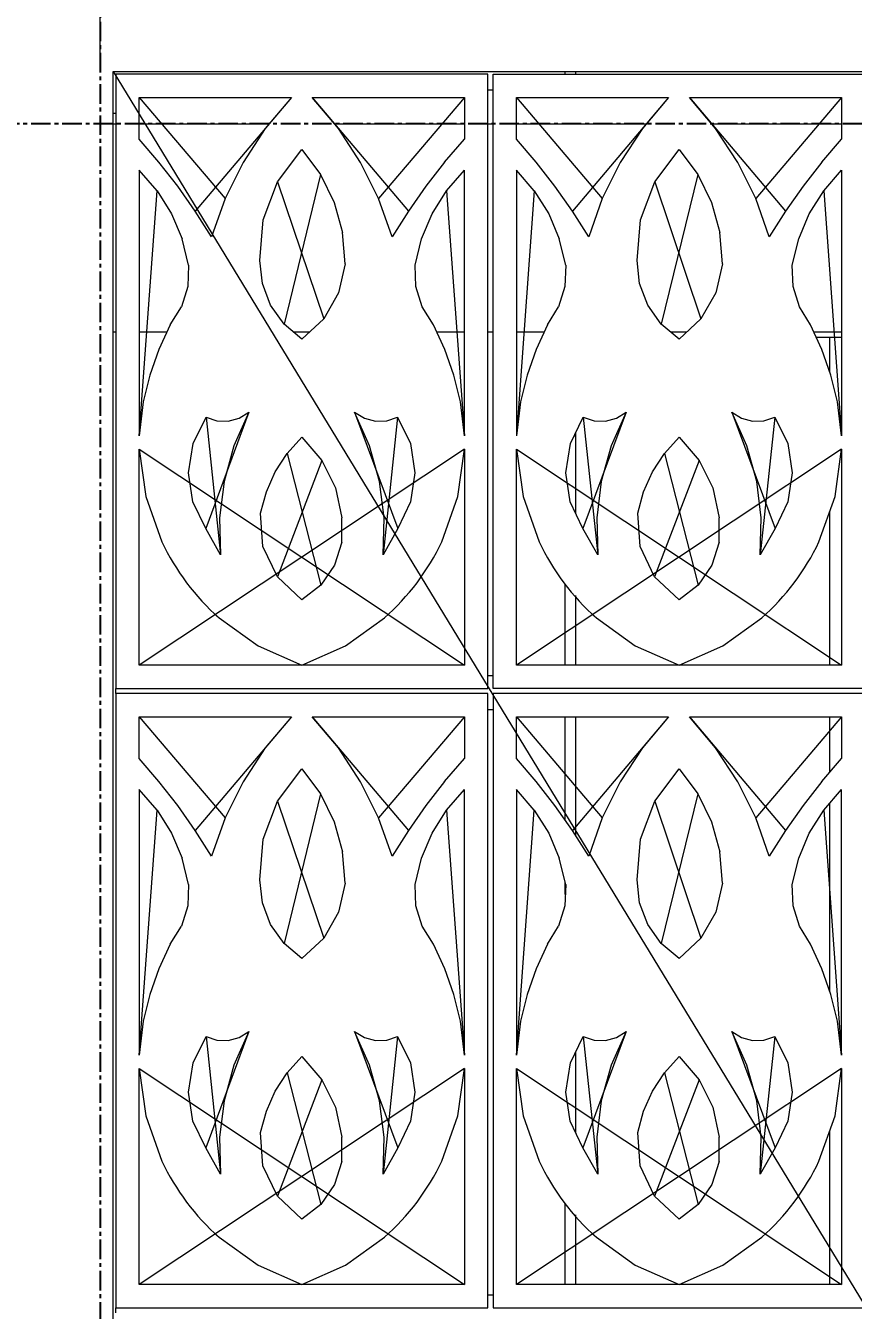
# Model space of a CAD drawing. Header units: millimetres. Extents: x -153298 to 620751, y -313239 to 250031.
# Drawn here: x 43490 to 45080, y -114285 to -111817 of the extents above; entities that cross this region are included whole.
import ezdxf

# ---------------------------------------------------------------- set-up
doc = ezdxf.new("R2010")
doc.units = ezdxf.units.MM
doc.linetypes.add('CENTER', pattern=[2, 1.25, -0.25, 0.25, -0.25])
doc.linetypes.add('XKITLINE00', pattern=[0])
doc.layers.add('000 - EXISTING_BUILDING_MAIN_COLOR_251', color=7, linetype='Continuous')
doc.layers.add('000 - EXISTING_BUILDING_MAIN_COLOR_3', color=7, linetype='Continuous')
doc.layers.add('Part', color=7, linetype='Continuous', lineweight=0)
doc.layers.add('Z-DIMENSIONS', color=7, linetype='Continuous', lineweight=0)
doc.styles.add('ISOCPEUR', font='isocpeur.ttf')

# ---------------------------------------------------------------- blocks, each defined once
blk = doc.blocks.new('*A12951260')
at = {"layer": 'Part', "color": 7, "linetype": 'XKITLINE00', "lineweight": 0}
blk.add_line((407.544596, 35.222545), (407.569912, 35.222545), dxfattribs=at)
blk = doc.blocks.new('*A12961261')
at = {"layer": 'Part', "color": 7, "linetype": 'XKITLINE00', "lineweight": 0}
for p, q in [((395.569912, 40.182545), (395.569912, 48.874589)), ((407.409912, 42.422545), (407.409912, 48.874589)), ((407.409912, 40.782517), (407.409912, 40.822545)), ((395.569912, 40.182545), (398.857909, 40.182545)), ((400.457909, 40.182545), (400.497911, 40.182545))]:
    blk.add_line(p, q, dxfattribs=at)
blk = doc.blocks.new('*A12971262')
at = {"layer": 'Part', "color": 7, "linetype": 'XKITLINE00', "lineweight": 0}
for p, q in [((407.409912, 31.698387), (407.409912, 32.94092)), ((407.409912, 29.31313), (407.409912, 30.902739)), ((407.409912, 28.171642), (407.409912, 28.353069)), ((407.409912, 22.178387), (407.409912, 23.42092))]:
    blk.add_line(p, q, dxfattribs=at)
blk = doc.blocks.new('*A13031266')
at = {"layer": 'Part', "color": 7, "linetype": 'XKITLINE00', "lineweight": 0}
for p, q in [((400.457909, 40.022545), (400.497911, 40.022545)), ((400.457909, 36.822545), (400.497911, 36.822545)), ((400.857919, 36.822545), (401.285021, 36.822545)), ((403.226429, 36.822545), (403.477479, 36.822545)), ((405.430793, 36.822545), (405.857895, 36.822545)), ((406.217911, 36.822545), (406.297911, 36.822545)), ((406.657919, 36.822545), (407.085021, 36.822545)), ((409.026429, 36.822545), (409.277479, 36.822545)), ((411.230793, 36.822545), (411.657895, 36.822545))]:
    blk.add_line(p, q, dxfattribs=at)
blk = doc.blocks.new('*A17691722')
at = {"layer": '000 - EXISTING_BUILDING_MAIN_COLOR_3', "color": 7, "linetype": 'XKITLINE00', "lineweight": 0}
for p, q in [((400.457909, 40.822545), (423.657912, 2.742546)), ((400.457909, 2.742546), (400.457909, 40.822545)), ((400.457909, 40.822545), (423.657912, 40.822545))]:
    blk.add_line(p, q, dxfattribs=at)
blk = doc.blocks.new('*A17711724')
at = {"layer": 'Part', "color": 7, "linetype": 'XKITLINE00', "lineweight": 0}
for p, q in [((406.217911, 22.018517), (406.297911, 22.018517)), ((400.497911, 21.742517), (400.497911, 21.822517))]:
    blk.add_line(p, q, dxfattribs=at)
blk = doc.blocks.new('*A17721725')
at = {"layer": 'Part', "color": 7, "linetype": 'XKITLINE00', "lineweight": 0}
for p, q in [((406.217911, 31.538517), (406.297911, 31.538517)), ((400.497911, 31.262517), (400.497911, 31.342517)), ((406.217911, 31.018517), (406.297911, 31.018517))]:
    blk.add_line(p, q, dxfattribs=at)
blk = doc.blocks.new('*A17731726')
at = {"layer": 'Part', "color": 7, "linetype": 'XKITLINE00', "lineweight": 0}
for p, q in [((406.217911, 40.542517), (406.297911, 40.542517)), ((400.857919, 40.022517), (402.858658, 40.022517)), ((403.857156, 40.022517), (405.857895, 40.022517)), ((406.217911, 40.022517), (406.297911, 40.022517)), ((406.657919, 40.022517), (408.658658, 40.022517)), ((409.657156, 40.022517), (411.657895, 40.022517))]:
    blk.add_line(p, q, dxfattribs=at)
blk = doc.blocks.new('*A18151764')
at = {"layer": 'Part', "color": 7, "linetype": 'XKITLINE00', "lineweight": 0}
for p, q in [((407.569912, 34.032392), (407.569912, 35.274208)), ((407.569912, 31.698387), (407.569912, 32.768054)), ((407.569912, 29.078253), (407.569912, 30.902785)), ((407.569912, 24.512392), (407.569912, 25.754208)), ((407.569912, 22.178387), (407.569912, 23.248054))]:
    blk.add_line(p, q, dxfattribs=at)
blk = doc.blocks.new('*A18281777')
at = {"layer": 'Part', "color": 7, "linetype": 'XKITLINE00', "lineweight": 0}
blk.add_line((400.457909, 40.022545), (400.497888, 40.022545), dxfattribs=at)
blk = doc.blocks.new('*A18301779')
at = {"layer": '000 - EXISTING_BUILDING_MAIN_COLOR_251', "color": 7, "linetype": 'XKITLINE00', "lineweight": 0}
for p, q in [((406.217911, 40.782517), (400.497911, 40.782517)), ((400.497911, 40.782517), (400.497911, 31.342517)), ((406.217911, 31.342517), (406.217911, 40.782517)), ((406.297911, 31.342517), (406.297911, 40.782517)), ((406.297911, 40.782517), (412.017911, 40.782517)), ((400.857919, 40.422523), (403.197671, 40.423195)), ((400.857919, 40.422523), (402.177312, 38.870619)), ((400.857919, 39.785377), (400.857919, 40.422523)), ((403.197671, 40.423195), (401.718825, 38.678561)), ((403.197671, 40.423195), (402.795711, 39.94812)), ((403.518143, 40.423195), (404.996989, 38.678561)), ((403.920103, 39.94812), (403.518143, 40.423195)), ((403.518143, 40.423195), (405.857895, 40.422523)), ((405.857895, 40.422523), (404.538502, 38.870619)), ((405.857895, 40.422523), (405.857895, 39.785377)), ((406.657919, 40.422523), (408.997671, 40.423195)), ((406.657919, 40.422523), (407.977312, 38.870619)), ((406.657919, 39.785377), (406.657919, 40.422523)), ((408.997671, 40.423195), (407.518825, 38.678561)), ((408.997671, 40.423195), (408.595711, 39.94812)), ((409.318143, 40.423195), (410.796989, 38.678561)), ((409.720103, 39.94812), (409.318143, 40.423195)), ((409.318143, 40.423195), (411.657895, 40.422523)), ((411.657895, 40.422523), (410.338502, 38.870619)), ((411.657895, 40.422523), (411.657895, 39.785377)), ((402.795711, 39.94812), (402.453931, 39.428068)), ((404.261883, 39.428068), (403.920103, 39.94812)), ((408.595711, 39.94812), (408.253931, 39.428068)), ((410.061883, 39.428068), (409.720103, 39.94812)), ((401.162219, 39.43014), (400.857919, 39.785377)), ((405.553595, 39.43014), (405.857895, 39.785377)), ((406.962219, 39.43014), (406.657919, 39.785377)), ((411.353595, 39.43014), (411.657895, 39.785377)), ((402.984028, 39.126175), (403.357895, 39.625694)), ((403.357895, 39.625694), (403.644908, 39.241065)), ((408.784028, 39.126175), (409.157895, 39.625694)), ((409.157895, 39.625694), (409.444908, 39.241065)), ((400.857919, 39.306434), (400.857919, 35.226434)), ((401.132936, 38.992518), (400.857919, 39.306434)), ((401.449402, 39.060927), (401.162219, 39.43014)), ((402.453931, 39.428068), (402.177312, 38.870619)), ((404.538502, 38.870619), (404.261883, 39.428068)), ((405.553595, 39.43014), (405.266412, 39.060927)), ((405.582878, 38.992518), (405.857895, 39.306434)), ((405.857895, 35.226434), (405.857895, 39.306434)), ((406.657919, 39.306434), (406.657919, 35.226434)), ((406.932936, 38.992518), (406.657919, 39.306434)), ((407.249402, 39.060927), (406.962219, 39.43014)), ((408.253931, 39.428068), (407.977312, 38.870619)), ((410.338502, 38.870619), (410.061883, 39.428068)), ((411.353595, 39.43014), (411.066412, 39.060927)), ((411.382878, 38.992518), (411.657895, 39.306434)), ((411.657895, 39.306434), (411.657895, 35.226434)), ((402.763857, 38.542377), (402.984028, 39.126175)), ((402.984028, 39.126175), (403.695296, 37.023653)), ((403.644908, 39.241065), (403.084853, 36.941446)), ((403.644908, 39.241065), (403.856162, 38.810151)), ((408.563857, 38.542377), (408.784028, 39.126175)), ((408.784028, 39.126175), (409.495296, 37.023653)), ((409.444908, 39.241065), (408.884853, 36.941446)), ((409.444908, 39.241065), (409.656162, 38.810151)), ((400.857919, 35.226434), (401.132936, 38.992518)), ((401.132936, 38.992518), (401.354443, 38.638805)), ((401.718825, 38.678561), (401.449402, 39.060927)), ((405.266412, 39.060927), (404.996989, 38.678561)), ((405.361371, 38.638805), (405.582878, 38.992518)), ((405.582878, 38.992518), (405.857895, 35.226434)), ((406.932936, 38.992518), (406.657919, 35.226434)), ((406.932936, 38.992518), (407.154443, 38.638805)), ((407.518825, 38.678561), (407.249402, 39.060927)), ((411.066412, 39.060927), (410.796989, 38.678561)), ((411.161371, 38.638805), (411.382878, 38.992518)), ((411.382878, 38.992518), (411.657895, 35.226434)), ((402.177312, 38.870619), (401.969888, 38.283897)), ((403.856162, 38.810151), (403.984427, 38.347697)), ((404.745926, 38.283897), (404.538502, 38.870619)), ((407.977312, 38.870619), (407.769888, 38.283897)), ((409.656162, 38.810151), (409.784427, 38.347697)), ((410.545926, 38.283897), (410.338502, 38.870619)), ((401.354443, 38.638805), (401.516785, 38.254328)), ((401.969888, 38.283897), (401.718825, 38.678561)), ((402.714758, 37.920376), (402.763857, 38.542377)), ((404.996989, 38.678561), (404.745926, 38.283897)), ((405.199029, 38.254328), (405.361371, 38.638805)), ((407.154443, 38.638805), (407.316785, 38.254328)), ((407.769888, 38.283897), (407.518825, 38.678561)), ((408.514758, 37.920376), (408.563857, 38.542377)), ((410.796989, 38.678561), (410.545926, 38.283897)), ((410.999029, 38.254328), (411.161371, 38.638805)), ((404.025313, 37.869529), (403.984427, 38.347697)), ((409.825313, 37.869529), (409.784427, 38.347697)), ((401.615815, 37.848901), (401.516785, 38.254328)), ((405.099998, 37.848901), (405.199029, 38.254328)), ((407.415815, 37.848901), (407.316785, 38.254328)), ((410.899998, 37.848901), (410.999029, 38.254328)), ((402.752504, 37.565819), (402.714758, 37.920376)), ((408.552504, 37.565819), (408.514758, 37.920376)), ((401.615815, 37.848901), (401.603508, 37.521042)), ((404.025313, 37.869529), (403.924698, 37.421468)), ((405.112306, 37.521042), (405.099998, 37.848901)), ((407.415815, 37.848901), (407.403508, 37.521042)), ((409.825313, 37.869529), (409.724698, 37.421468)), ((410.912306, 37.521042), (410.899998, 37.848901)), ((401.603508, 37.521042), (401.50734, 37.207363)), ((402.878596, 37.232297), (402.752504, 37.565819)), ((405.208474, 37.207363), (405.112306, 37.521042)), ((407.403508, 37.521042), (407.30734, 37.207363)), ((408.678596, 37.232297), (408.552504, 37.565819)), ((411.008474, 37.207363), (410.912306, 37.521042)), ((403.924698, 37.421468), (403.695296, 37.023653)), ((409.724698, 37.421468), (409.495296, 37.023653)), ((401.333773, 36.928944), (401.50734, 37.207363)), ((403.084853, 36.941446), (402.878596, 37.232297)), ((405.382041, 36.928944), (405.208474, 37.207363)), ((407.133773, 36.928944), (407.30734, 37.207363)), ((408.884853, 36.941446), (408.678596, 37.232297)), ((411.182041, 36.928944), (411.008474, 37.207363)), ((401.333773, 36.928944), (401.159609, 36.548841)), ((403.357895, 36.712135), (403.084853, 36.941446)), ((403.695296, 37.023653), (403.357895, 36.712135)), ((405.556205, 36.548841), (405.382041, 36.928944)), ((407.133773, 36.928944), (406.959609, 36.548841)), ((409.157895, 36.712135), (408.884853, 36.941446)), ((409.495296, 37.023653), (409.157895, 36.712135)), ((411.356205, 36.548841), (411.182041, 36.928944)), ((401.159609, 36.548841), (401.021038, 36.154367)), ((405.694776, 36.154367), (405.556205, 36.548841)), ((406.959609, 36.548841), (406.821038, 36.154367)), ((411.494776, 36.154367), (411.356205, 36.548841)), ((401.021038, 36.154367), (400.919228, 35.748848)), ((405.796585, 35.748848), (405.694776, 36.154367)), ((406.821038, 36.154367), (406.719228, 35.748848)), ((411.596585, 35.748848), (411.494776, 36.154367)), ((400.919228, 35.748848), (400.857919, 35.226434)), ((405.857895, 35.226434), (405.796585, 35.748848)), ((406.719228, 35.748848), (406.657919, 35.226434)), ((411.657895, 35.226434), (411.596585, 35.748848)), ((402.545884, 35.585792), (401.881119, 33.801918)), ((402.545884, 35.585792), (402.31483, 35.069249)), ((402.396155, 35.495593), (402.545884, 35.585792)), ((404.16993, 35.585792), (404.834695, 33.801918)), ((404.400984, 35.069249), (404.16993, 35.585792)), ((404.16993, 35.585792), (404.319659, 35.495593)), ((408.345884, 35.585792), (407.681119, 33.801918)), ((408.345884, 35.585792), (408.11483, 35.069249)), ((408.196155, 35.495593), (408.345884, 35.585792)), ((409.96993, 35.585792), (410.634695, 33.801918)), ((410.200984, 35.069249), (409.96993, 35.585792)), ((409.96993, 35.585792), (410.119659, 35.495593)), ((401.687051, 35.105111), (401.886307, 35.511741)), ((401.886307, 35.511741), (402.108994, 33.396827)), ((401.886307, 35.511741), (402.05231, 35.45699)), ((402.05231, 35.45699), (402.22702, 35.451456)), ((402.22702, 35.451456), (402.396155, 35.495593)), ((404.319659, 35.495593), (404.488793, 35.451456)), ((404.488793, 35.451456), (404.663504, 35.45699)), ((404.829507, 35.511741), (404.60682, 33.396827)), ((404.663504, 35.45699), (404.829507, 35.511741)), ((404.829507, 35.511741), (405.028763, 35.105111)), ((407.487051, 35.105111), (407.686307, 35.511741)), ((407.686307, 35.511741), (407.908994, 33.396827)), ((407.686307, 35.511741), (407.85231, 35.45699)), ((407.85231, 35.45699), (408.02702, 35.451456)), ((408.02702, 35.451456), (408.196155, 35.495593)), ((410.119659, 35.495593), (410.288793, 35.451456)), ((410.288793, 35.451456), (410.463504, 35.45699)), ((410.629507, 35.511741), (410.40682, 33.396827)), ((410.463504, 35.45699), (410.629507, 35.511741)), ((410.629507, 35.511741), (410.828763, 35.105111)), ((403.132818, 34.952025), (403.357895, 35.20272)), ((403.357895, 35.20272), (403.665902, 34.84632)), ((408.932818, 34.952025), (409.157895, 35.20272)), ((409.157895, 35.20272), (409.465902, 34.84632)), ((400.857919, 35.018957), (405.857895, 31.698387)), ((405.857895, 35.018957), (400.857919, 31.698387)), ((400.857919, 31.698387), (400.857919, 35.018957)), ((400.857919, 35.018957), (400.959356, 34.289821)), ((401.617637, 34.657637), (401.687051, 35.105111)), ((402.31483, 35.069249), (402.163059, 34.524118)), ((402.94957, 34.66931), (403.132818, 34.952025)), ((403.132818, 34.952025), (403.651025, 32.930287)), ((404.552755, 34.524118), (404.400984, 35.069249)), ((405.028763, 35.105111), (405.098177, 34.657637)), ((405.756458, 34.289821), (405.857895, 35.018957)), ((405.857895, 35.018957), (405.857895, 31.698387)), ((406.657919, 35.018957), (411.657895, 31.698387)), ((411.657895, 35.018957), (406.657919, 31.698387)), ((406.657919, 31.698387), (406.657919, 35.018957)), ((406.657919, 35.018957), (406.759356, 34.289821)), ((407.417637, 34.657637), (407.487051, 35.105111)), ((408.11483, 35.069249), (407.963059, 34.524118)), ((408.74957, 34.66931), (408.932818, 34.952025)), ((408.932818, 34.952025), (409.451025, 32.930287)), ((410.352755, 34.524118), (410.200984, 35.069249)), ((410.828763, 35.105111), (410.898177, 34.657637)), ((411.556458, 34.289821), (411.657895, 35.018957)), ((411.657895, 35.018957), (411.657895, 31.698387)), ((403.665902, 34.84632), (402.982075, 33.054752)), ((403.665902, 34.84632), (403.87561, 34.424524)), ((409.465902, 34.84632), (408.782075, 33.054752)), ((409.465902, 34.84632), (409.67561, 34.424524)), ((401.684335, 34.20975), (401.617637, 34.657637)), ((402.812631, 34.361487), (402.94957, 34.66931)), ((405.098177, 34.657637), (405.031479, 34.20975)), ((407.484335, 34.20975), (407.417637, 34.657637)), ((408.612631, 34.361487), (408.74957, 34.66931)), ((410.898177, 34.657637), (410.831479, 34.20975)), ((402.163059, 34.524118), (402.093936, 33.962491)), ((402.725347, 34.036081), (402.812631, 34.361487)), ((403.87561, 34.424524), (403.973846, 33.96383)), ((404.621878, 33.962491), (404.552755, 34.524118)), ((407.963059, 34.524118), (407.893936, 33.962491)), ((408.525347, 34.036081), (408.612631, 34.361487)), ((409.67561, 34.424524), (409.773846, 33.96383)), ((410.421878, 33.962491), (410.352755, 34.524118)), ((400.959356, 34.289821), (401.205602, 33.59607)), ((401.881119, 33.801918), (401.684335, 34.20975)), ((405.031479, 34.20975), (404.834695, 33.801918)), ((405.510212, 33.59607), (405.756458, 34.289821)), ((406.759356, 34.289821), (407.005602, 33.59607)), ((407.681119, 33.801918), (407.484335, 34.20975)), ((410.831479, 34.20975), (410.634695, 33.801918)), ((411.310212, 33.59607), (411.556458, 34.289821)), ((402.761087, 33.521185), (402.725347, 34.036081)), ((403.97361, 33.591665), (403.973846, 33.96383)), ((408.561087, 33.521185), (408.525347, 34.036081)), ((409.77361, 33.591665), (409.773846, 33.96383)), ((402.108994, 33.396827), (401.881119, 33.801918)), ((402.093936, 33.962491), (402.108994, 33.396827)), ((404.60682, 33.396827), (404.621878, 33.962491)), ((404.834695, 33.801918), (404.60682, 33.396827)), ((407.908994, 33.396827), (407.681119, 33.801918)), ((407.893936, 33.962491), (407.908994, 33.396827)), ((410.40682, 33.396827), (410.421878, 33.962491)), ((410.634695, 33.801918), (410.40682, 33.396827)), ((403.97361, 33.591665), (403.862653, 33.236425)), ((409.77361, 33.591665), (409.662653, 33.236425)), ((402.982075, 33.054752), (402.761087, 33.521185)), ((408.782075, 33.054752), (408.561087, 33.521185)), ((403.862653, 33.236425), (403.651025, 32.930287)), ((409.662653, 33.236425), (409.451025, 32.930287)), ((403.357895, 32.700981), (402.982075, 33.054752)), ((409.157895, 32.700981), (408.782075, 33.054752)), ((403.651025, 32.930287), (403.357895, 32.700981)), ((409.451025, 32.930287), (409.157895, 32.700981)), ((402.086609, 32.425891), (402.685244, 31.997448)), ((404.03057, 31.997448), (404.629205, 32.425891)), ((407.886609, 32.425891), (408.485244, 31.997448)), ((409.83057, 31.997448), (410.429205, 32.425891)), ((402.685244, 31.997448), (403.357919, 31.698387)), ((403.357919, 31.698387), (404.03057, 31.997448)), ((408.485244, 31.997448), (409.157919, 31.698387)), ((409.157919, 31.698387), (409.83057, 31.997448)), ((405.857895, 31.698387), (400.857919, 31.698387)), ((411.657895, 31.698387), (406.657919, 31.698387)), ((400.497911, 31.342517), (406.217911, 31.342517)), ((406.217911, 31.262517), (400.497911, 31.262517)), ((400.497911, 31.262517), (400.497911, 21.822517)), ((406.217911, 21.822517), (406.217911, 31.262517)), ((412.017911, 31.342517), (406.297911, 31.342517)), ((412.017911, 31.262517), (406.297911, 31.262517)), ((406.297911, 31.262517), (406.297911, 21.822517)), ((400.857919, 30.902523), (403.197671, 30.903195)), ((400.857919, 30.902523), (402.177312, 29.350619)), ((400.857919, 30.265377), (400.857919, 30.902523)), ((403.197671, 30.903195), (401.718825, 29.158561)), ((403.197671, 30.903195), (402.795711, 30.42812)), ((403.518143, 30.903195), (404.996989, 29.158561)), ((403.920103, 30.42812), (403.518143, 30.903195)), ((403.518143, 30.903195), (405.857895, 30.902523)), ((405.857895, 30.902523), (404.538502, 29.350619)), ((405.857895, 30.902523), (405.857895, 30.265377)), ((406.657919, 30.902523), (408.997671, 30.903195)), ((406.657919, 30.902523), (407.977312, 29.350619)), ((406.657919, 30.265377), (406.657919, 30.902523)), ((408.997671, 30.903195), (407.518825, 29.158561)), ((408.997671, 30.903195), (408.595711, 30.42812)), ((409.318143, 30.903195), (410.796989, 29.158561)), ((409.720103, 30.42812), (409.318143, 30.903195)), ((409.318143, 30.903195), (411.657895, 30.902523)), ((411.657895, 30.902523), (410.338502, 29.350619)), ((411.657895, 30.902523), (411.657895, 30.265377)), ((402.795711, 30.42812), (402.453931, 29.908068)), ((404.261883, 29.908068), (403.920103, 30.42812)), ((408.595711, 30.42812), (408.253931, 29.908068)), ((410.061883, 29.908068), (409.720103, 30.42812)), ((401.162219, 29.91014), (400.857919, 30.265377)), ((405.553595, 29.91014), (405.857895, 30.265377)), ((406.962219, 29.91014), (406.657919, 30.265377)), ((411.353595, 29.91014), (411.657895, 30.265377)), ((402.984028, 29.606175), (403.357895, 30.105694)), ((403.357895, 30.105694), (403.644908, 29.721065)), ((408.784028, 29.606175), (409.157895, 30.105694)), ((409.157895, 30.105694), (409.444908, 29.721065)), ((401.449402, 29.540927), (401.162219, 29.91014)), ((402.453931, 29.908068), (402.177312, 29.350619)), ((404.538502, 29.350619), (404.261883, 29.908068)), ((405.553595, 29.91014), (405.266412, 29.540927)), ((407.249402, 29.540927), (406.962219, 29.91014)), ((408.253931, 29.908068), (407.977312, 29.350619)), ((410.338502, 29.350619), (410.061883, 29.908068)), ((411.353595, 29.91014), (411.066412, 29.540927)), ((400.857919, 29.786434), (400.857919, 25.706434)), ((401.132936, 29.472518), (400.857919, 29.786434)), ((403.644908, 29.721065), (403.084853, 27.421446)), ((403.644908, 29.721065), (403.856162, 29.290151)), ((405.582878, 29.472518), (405.857895, 29.786434)), ((405.857895, 25.706434), (405.857895, 29.786434)), ((406.657919, 29.786434), (406.657919, 25.706434)), ((406.932936, 29.472518), (406.657919, 29.786434)), ((409.444908, 29.721065), (408.884853, 27.421446)), ((409.444908, 29.721065), (409.656162, 29.290151)), ((411.382878, 29.472518), (411.657895, 29.786434)), ((411.657895, 25.706434), (411.657895, 29.786434)), ((400.857919, 25.706434), (401.132936, 29.472518)), ((401.132936, 29.472518), (401.354443, 29.118805)), ((401.718825, 29.158561), (401.449402, 29.540927)), ((402.763857, 29.022377), (402.984028, 29.606175)), ((402.984028, 29.606175), (403.695296, 27.503653)), ((405.266412, 29.540927), (404.996989, 29.158561)), ((405.361371, 29.118805), (405.582878, 29.472518)), ((405.582878, 29.472518), (405.857895, 25.706434)), ((406.657919, 25.706434), (406.932936, 29.472518)), ((406.932936, 29.472518), (407.154443, 29.118805)), ((407.518825, 29.158561), (407.249402, 29.540927)), ((408.563857, 29.022377), (408.784028, 29.606175)), ((408.784028, 29.606175), (409.495296, 27.503653)), ((411.066412, 29.540927), (410.796989, 29.158561)), ((411.161371, 29.118805), (411.382878, 29.472518)), ((411.382878, 29.472518), (411.657895, 25.706434)), ((402.177312, 29.350619), (401.969888, 28.763897)), ((403.856162, 29.290151), (403.984427, 28.827697)), ((404.745926, 28.763897), (404.538502, 29.350619)), ((407.977312, 29.350619), (407.769888, 28.763897)), ((409.656162, 29.290151), (409.784427, 28.827697)), ((410.545926, 28.763897), (410.338502, 29.350619)), ((401.354443, 29.118805), (401.516785, 28.734328)), ((401.969888, 28.763897), (401.718825, 29.158561)), ((404.996989, 29.158561), (404.745926, 28.763897)), ((405.199029, 28.734328), (405.361371, 29.118805)), ((407.154443, 29.118805), (407.316785, 28.734328)), ((407.769888, 28.763897), (407.518825, 29.158561)), ((410.796989, 29.158561), (410.545926, 28.763897)), ((410.999029, 28.734328), (411.161371, 29.118805)), ((402.714758, 28.400376), (402.763857, 29.022377)), ((408.514758, 28.400376), (408.563857, 29.022377)), ((401.615815, 28.328901), (401.516785, 28.734328)), ((404.025313, 28.349529), (403.984427, 28.827697)), ((405.099998, 28.328901), (405.199029, 28.734328)), ((407.415815, 28.328901), (407.316785, 28.734328)), ((409.825313, 28.349529), (409.784427, 28.827697)), ((410.899998, 28.328901), (410.999029, 28.734328)), ((401.615815, 28.328901), (401.603508, 28.001042)), ((402.752504, 28.045819), (402.714758, 28.400376)), ((404.025313, 28.349529), (403.924698, 27.901468)), ((405.112306, 28.001042), (405.099998, 28.328901)), ((407.415815, 28.328901), (407.403508, 28.001042)), ((408.552504, 28.045819), (408.514758, 28.400376)), ((409.825313, 28.349529), (409.724698, 27.901468)), ((410.912306, 28.001042), (410.899998, 28.328901)), ((402.878596, 27.712297), (402.752504, 28.045819)), ((408.678596, 27.712297), (408.552504, 28.045819)), ((401.603508, 28.001042), (401.50734, 27.687363)), ((403.924698, 27.901468), (403.695296, 27.503653)), ((405.208474, 27.687363), (405.112306, 28.001042)), ((407.403508, 28.001042), (407.30734, 27.687363)), ((409.724698, 27.901468), (409.495296, 27.503653)), ((411.008474, 27.687363), (410.912306, 28.001042)), ((401.333773, 27.408944), (401.50734, 27.687363)), ((403.084853, 27.421446), (402.878596, 27.712297)), ((405.382041, 27.408944), (405.208474, 27.687363)), ((407.133773, 27.408944), (407.30734, 27.687363)), ((408.884853, 27.421446), (408.678596, 27.712297)), ((411.182041, 27.408944), (411.008474, 27.687363)), ((403.695296, 27.503653), (403.357895, 27.192135)), ((409.495296, 27.503653), (409.157895, 27.192135)), ((401.333773, 27.408944), (401.159609, 27.028841)), ((403.357895, 27.192135), (403.084853, 27.421446)), ((405.556205, 27.028841), (405.382041, 27.408944)), ((407.133773, 27.408944), (406.959609, 27.028841)), ((409.157895, 27.192135), (408.884853, 27.421446)), ((411.356205, 27.028841), (411.182041, 27.408944)), ((401.159609, 27.028841), (401.021038, 26.634367)), ((405.694776, 26.634367), (405.556205, 27.028841)), ((406.959609, 27.028841), (406.821038, 26.634367)), ((411.494776, 26.634367), (411.356205, 27.028841)), ((401.021038, 26.634367), (400.919228, 26.228848)), ((405.796585, 26.228848), (405.694776, 26.634367)), ((406.821038, 26.634367), (406.719228, 26.228848)), ((411.596585, 26.228848), (411.494776, 26.634367)), ((400.919228, 26.228848), (400.857919, 25.706434)), ((402.545884, 26.065792), (401.881119, 24.281918)), ((402.545884, 26.065792), (402.31483, 25.549249)), ((402.396155, 25.975593), (402.545884, 26.065792)), ((404.16993, 26.065792), (404.834695, 24.281918)), ((404.400984, 25.549249), (404.16993, 26.065792)), ((404.16993, 26.065792), (404.319659, 25.975593)), ((405.857895, 25.706434), (405.796585, 26.228848)), ((406.719228, 26.228848), (406.657919, 25.706434)), ((408.345884, 26.065792), (407.681119, 24.281918)), ((408.345884, 26.065792), (408.11483, 25.549249)), ((408.196155, 25.975593), (408.345884, 26.065792)), ((409.96993, 26.065792), (410.634695, 24.281918)), ((410.200984, 25.549249), (409.96993, 26.065792)), ((409.96993, 26.065792), (410.119659, 25.975593)), ((411.657895, 25.706434), (411.596585, 26.228848)), ((401.687051, 25.585111), (401.886307, 25.991741)), ((401.886307, 25.991741), (402.108994, 23.876827)), ((401.886307, 25.991741), (402.05231, 25.93699)), ((402.05231, 25.93699), (402.22702, 25.931456)), ((402.22702, 25.931456), (402.396155, 25.975593)), ((404.319659, 25.975593), (404.488793, 25.931456)), ((404.488793, 25.931456), (404.663504, 25.93699)), ((404.829507, 25.991741), (404.60682, 23.876827)), ((404.663504, 25.93699), (404.829507, 25.991741)), ((404.829507, 25.991741), (405.028763, 25.585111)), ((407.487051, 25.585111), (407.686307, 25.991741)), ((407.686307, 25.991741), (407.908994, 23.876827)), ((407.686307, 25.991741), (407.85231, 25.93699)), ((407.85231, 25.93699), (408.02702, 25.931456)), ((408.02702, 25.931456), (408.196155, 25.975593)), ((410.119659, 25.975593), (410.288793, 25.931456)), ((410.288793, 25.931456), (410.463504, 25.93699)), ((410.629507, 25.991741), (410.40682, 23.876827)), ((410.463504, 25.93699), (410.629507, 25.991741)), ((410.629507, 25.991741), (410.828763, 25.585111)), ((403.132818, 25.432025), (403.357895, 25.68272)), ((403.357895, 25.68272), (403.665902, 25.32632)), ((408.932818, 25.432025), (409.157895, 25.68272)), ((409.157895, 25.68272), (409.465902, 25.32632)), ((400.857919, 25.498957), (405.857895, 22.178387)), ((405.857895, 25.498957), (400.857919, 22.178387)), ((400.857919, 22.178387), (400.857919, 25.498957)), ((400.857919, 25.498957), (400.959356, 24.769821)), ((401.617637, 25.137637), (401.687051, 25.585111)), ((402.31483, 25.549249), (402.163059, 25.004118)), ((404.552755, 25.004118), (404.400984, 25.549249)), ((405.028763, 25.585111), (405.098177, 25.137637)), ((405.756458, 24.769821), (405.857895, 25.498957)), ((405.857895, 25.498957), (405.857895, 22.178387)), ((406.657919, 25.498957), (411.657895, 22.178387)), ((411.657895, 25.498957), (406.657919, 22.178387)), ((406.657919, 22.178387), (406.657919, 25.498957)), ((406.657919, 25.498957), (406.759356, 24.769821)), ((407.417637, 25.137637), (407.487051, 25.585111)), ((408.11483, 25.549249), (407.963059, 25.004118)), ((410.352755, 25.004118), (410.200984, 25.549249)), ((410.828763, 25.585111), (410.898177, 25.137637)), ((411.556458, 24.769821), (411.657895, 25.498957)), ((411.657895, 25.498957), (411.657895, 22.178387)), ((402.94957, 25.14931), (403.132818, 25.432025)), ((403.665902, 25.32632), (402.982075, 23.534752)), ((403.132818, 25.432025), (403.651025, 23.410287)), ((403.665902, 25.32632), (403.87561, 24.904524)), ((408.74957, 25.14931), (408.932818, 25.432025)), ((409.465902, 25.32632), (408.782075, 23.534752)), ((408.932818, 25.432025), (409.451025, 23.410287)), ((409.465902, 25.32632), (409.67561, 24.904524)), ((401.684335, 24.68975), (401.617637, 25.137637)), ((402.812631, 24.841487), (402.94957, 25.14931)), ((405.098177, 25.137637), (405.031479, 24.68975)), ((407.484335, 24.68975), (407.417637, 25.137637)), ((408.612631, 24.841487), (408.74957, 25.14931)), ((410.898177, 25.137637), (410.831479, 24.68975)), ((402.163059, 25.004118), (402.093936, 24.442491)), ((403.87561, 24.904524), (403.973846, 24.44383)), ((404.621878, 24.442491), (404.552755, 25.004118)), ((407.963059, 25.004118), (407.893936, 24.442491)), ((409.67561, 24.904524), (409.773846, 24.44383)), ((410.421878, 24.442491), (410.352755, 25.004118)), ((400.959356, 24.769821), (401.205602, 24.07607)), ((401.881119, 24.281918), (401.684335, 24.68975)), ((402.725347, 24.516081), (402.812631, 24.841487)), ((405.031479, 24.68975), (404.834695, 24.281918)), ((405.510212, 24.07607), (405.756458, 24.769821)), ((406.759356, 24.769821), (407.005602, 24.07607)), ((407.681119, 24.281918), (407.484335, 24.68975)), ((408.525347, 24.516081), (408.612631, 24.841487)), ((410.831479, 24.68975), (410.634695, 24.281918)), ((411.310212, 24.07607), (411.556458, 24.769821)), ((402.761087, 24.001185), (402.725347, 24.516081)), ((408.561087, 24.001185), (408.525347, 24.516081)), ((402.093936, 24.442491), (402.108994, 23.876827)), ((403.97361, 24.071665), (403.973846, 24.44383)), ((404.60682, 23.876827), (404.621878, 24.442491)), ((407.893936, 24.442491), (407.908994, 23.876827)), ((409.77361, 24.071665), (409.773846, 24.44383)), ((410.40682, 23.876827), (410.421878, 24.442491)), ((402.108994, 23.876827), (401.881119, 24.281918)), ((404.834695, 24.281918), (404.60682, 23.876827)), ((407.908994, 23.876827), (407.681119, 24.281918)), ((410.634695, 24.281918), (410.40682, 23.876827)), ((402.982075, 23.534752), (402.761087, 24.001185)), ((403.97361, 24.071665), (403.862653, 23.716425)), ((408.782075, 23.534752), (408.561087, 24.001185)), ((409.77361, 24.071665), (409.662653, 23.716425)), ((403.862653, 23.716425), (403.651025, 23.410287)), ((409.662653, 23.716425), (409.451025, 23.410287)), ((403.357895, 23.180981), (402.982075, 23.534752)), ((409.157895, 23.180981), (408.782075, 23.534752)), ((403.651025, 23.410287), (403.357895, 23.180981)), ((409.451025, 23.410287), (409.157895, 23.180981)), ((402.086609, 22.905891), (402.685244, 22.477448)), ((404.03057, 22.477448), (404.629205, 22.905891)), ((407.886609, 22.905891), (408.485244, 22.477448)), ((409.83057, 22.477448), (410.429205, 22.905891)), ((402.685244, 22.477448), (403.357919, 22.178387)), ((403.357919, 22.178387), (404.03057, 22.477448)), ((408.485244, 22.477448), (409.157919, 22.178387)), ((409.157919, 22.178387), (409.83057, 22.477448)), ((405.857895, 22.178387), (400.857919, 22.178387)), ((411.657895, 22.178387), (406.657919, 22.178387)), ((400.497911, 21.822517), (406.217911, 21.822517)), ((406.297911, 21.822517), (412.017911, 21.822517))]:
    blk.add_line(p, q, dxfattribs=at)
for centre, start, end in [((404.490858, 35.152746), 205.353329, 228.597597), ((402.224956, 35.152746), 311.402403, 334.646671), ((410.290858, 35.152746), 205.353329, 228.597597), ((408.024956, 35.152746), 311.402403, 334.646671), ((404.490858, 25.632746), 205.353329, 228.597597), ((402.224956, 25.632746), 311.402403, 334.646671), ((410.290858, 25.632746), 205.353329, 228.597597), ((408.024956, 25.632746), 311.402403, 334.646671)]:
    blk.add_arc(centre, 3.635402, start, end, dxfattribs=at)
blk = doc.blocks.new('*A18321781')
at = {"layer": 'Part', "color": 7, "linetype": 'XKITLINE00', "lineweight": 0}
for p, q in [((411.477855, 36.202535), (411.477855, 36.742545)), ((411.477855, 31.698387), (411.477855, 34.068372)), ((411.477855, 30.0552), (411.477855, 30.902575)), ((411.477855, 26.682535), (411.477855, 29.580929)), ((411.477855, 22.178387), (411.477855, 24.548372))]:
    blk.add_line(p, q, dxfattribs=at)
blk = doc.blocks.new('*A18591808')
at = {"layer": 'Part', "color": 7, "linetype": 'XKITLINE00', "lineweight": 0}
for p, q in [((411.230793, 36.822545), (411.657895, 36.822545)), ((411.267449, 36.742545), (411.657895, 36.742545)), ((412.017911, 36.822545), (412.097911, 36.822545)), ((412.017911, 36.742545), (412.097911, 36.742545)), ((412.457919, 36.822545), (412.6778, 36.822545)), ((412.457919, 36.742545), (412.6778, 36.742545)), ((412.6778, 36.822545), (412.6778, 36.742545))]:
    blk.add_line(p, q, dxfattribs=at)
blk = doc.blocks.new('*A18691818')
at = {"layer": 'Part', "color": 7, "linetype": 'XKITLINE00', "lineweight": 0}
for p, q in [((407.569912, 42.422545), (407.569912, 48.874589)), ((419.409912, 42.422545), (419.409912, 48.874589)), ((407.569912, 40.782517), (407.569912, 40.822545)), ((419.409912, 40.782517), (419.409912, 40.822545))]:
    blk.add_line(p, q, dxfattribs=at)
blk = doc.blocks.new('*A29182827')
at = {"layer": 'Z-DIMENSIONS', "color": 7, "linetype": 'XKITLINE00', "lineweight": 0}
for p, q in [((396.457888, 37.822545), (396.457888, 53.944953)), ((400.257907, 41.022545), (400.257907, 53.944953)), ((396.967005, 52.44407), (395.948771, 51.425836)), ((400.767024, 52.44407), (399.74879, 51.425836)), ((396.457888, 51.934953), (400.257907, 51.934953)), ((400.257907, 51.934953), (405.011032, 51.934953)), ((400.257907, 51.934953), (405.011032, 51.934953))]:
    blk.add_line(p, q, dxfattribs=at)
at = {"layer": 'Z-DIMENSIONS', "color": 7}
for p in [(396.457888, 51.934953), (400.257907, 51.934953)]:
    blk.add_point(p, dxfattribs=at)
at = {"layer": 'Z-DIMENSIONS', "color": 7, "style": 'ISOCPEUR', "width": 0.85}
blk.add_text('475', height=1.8, dxfattribs=at).set_placement((400.932907, 53.044953))

msp = doc.modelspace()

# ---------------------------------------------------------------- linework, layer by layer
at = {"color": 7, "linetype": 'CENTER', "ltscale": 30}
for p, q in [((43632.7713, -109289.1478), (43632.7713, -125527.3802)), ((59557.5016, -112004.9884), (24877.4489, -112004.9884))]:
    msp.add_line(p, q, dxfattribs=at)

# ---------------------------------------------------------------- block references
at = {"color": 7, "lineweight": 0, "xscale": 125, "yscale": 125, "zscale": 125}
for name in ['*A29182827', '*A12961261', '*A18691818', '*A17691722', '*A18301779', '*A17731726', '*A13031266', '*A18281777', '*A12971262', '*A18591808', '*A18321781', '*A18151764', '*A12951260', '*A17721725', '*A17711724']:
    msp.add_blockref(name, (-6399.4671, -117007.8065), dxfattribs=at)

doc.saveas('drawing.dxf')
